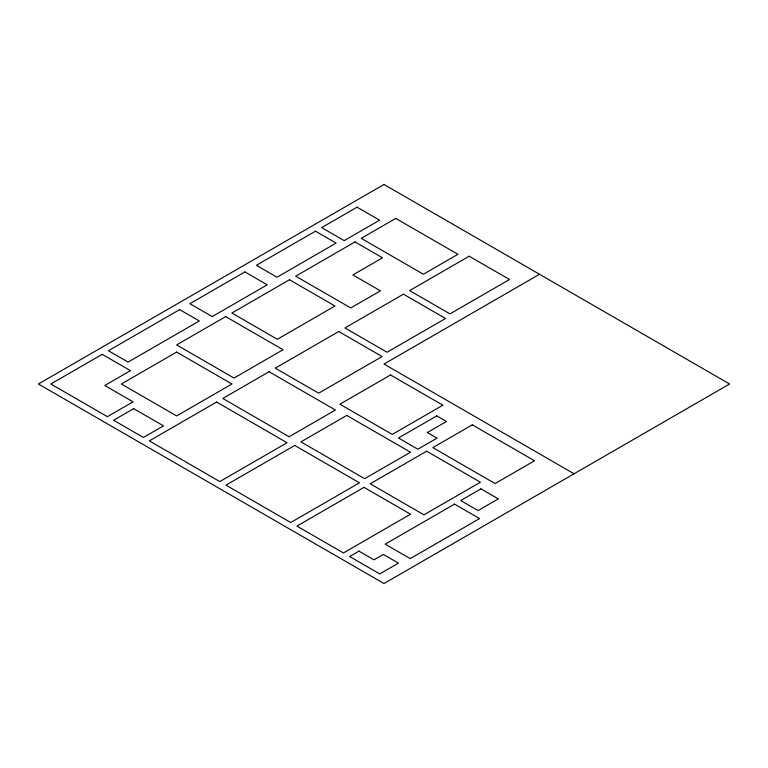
<?xml version="1.0" encoding="UTF-8"?>
<svg xmlns="http://www.w3.org/2000/svg" width="768" height="768" viewBox="0 0 768 768"><rect width="100%" height="100%" fill="white"/><g stroke="black" fill="none" stroke-linecap="round" stroke-linejoin="round"><path stroke-width="1.15" d="M539.52 274.262L384 364.051L574.08 473.789M384 184.474L38.4 384L384 583.526L729.6 384L384 184.474M102.202 354.326L50.794 384L107.386 416.669L133.085 401.837L104.794 385.498L130.493 370.656L102.202 354.326M179.654 309.6L108.394 350.746L128.064 362.102L199.325 320.957L179.654 309.6M244.915 271.93L189.888 303.696L212.208 316.589L267.235 284.813L244.915 271.93M315.475 231.187L256.387 265.306L277.018 277.219L336.106 243.101L315.475 231.187M357.062 207.178L321.667 227.616L344.208 240.624L379.603 220.186L357.062 207.178M225.686 316.598L176.64 344.918L234.019 378.048L283.066 349.728L225.686 316.598M289.517 279.744L231.878 313.027L277.344 339.274L334.982 306L289.517 279.744M355.018 241.93L295.718 276.173L350.765 307.949L380.41 290.832L352.886 274.944L382.541 257.818L355.018 241.93M395.77 218.41L361.219 238.349L423.389 274.243L457.939 254.294L395.77 218.41M176.64 352.07L121.344 384L176.64 415.93L231.936 384L176.64 352.07M133.68 408.653L113.587 420.25L143.395 437.462L163.488 425.866L133.68 408.653M216.595 402.048L149.328 440.88L219.792 481.565L287.059 442.733L216.595 402.048M269.088 371.741L222.787 398.467L289.123 436.762L335.424 410.035L269.088 371.741M338.746 331.517L275.29 368.16L318.653 393.187L382.109 356.554L338.746 331.517M403.44 294.173L344.947 327.946L387.053 352.243L445.536 318.48L403.44 294.173M469.19 256.214L409.642 290.592L449.971 313.882L509.53 279.494L469.19 256.214M390.528 374.976L339.907 404.198L392.256 434.429L442.886 405.197L390.528 374.976M294.73 445.459L225.984 485.146L290.717 522.518L359.453 482.832L294.73 445.459M346.762 415.421L300.922 441.878L364.656 478.675L410.486 452.218L346.762 415.421M436.762 415.891L398.458 438.01L417.85 449.203L437.002 438.144L427.306 432.547L446.458 421.488L436.762 415.891M364.003 487.363L296.918 526.099L343.43 552.95L410.515 514.214L364.003 487.363M426.653 451.2L370.205 483.782L423.955 514.819L480.394 482.227L426.653 451.2M472.31 424.838L432.845 447.619L495.082 483.552L534.547 460.771L472.31 424.838M358.973 551.136L349.632 556.531L379.738 573.917L398.429 563.126L383.376 554.429L374.026 559.824L358.973 551.136M454.522 504.125L385.171 544.166L410.208 558.624L479.568 518.582L454.522 504.125M480.96 488.861L460.723 500.544L478.061 510.557L498.298 498.874L480.96 488.861"/></g></svg>
